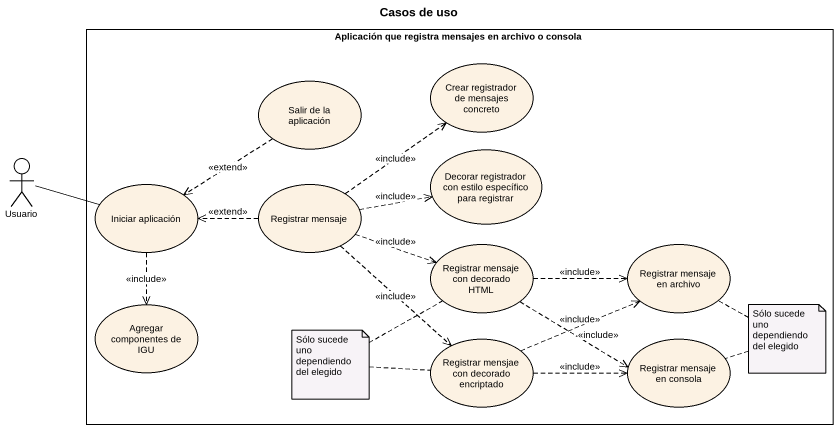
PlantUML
@startuml
title Casos de uso
rectangle "Aplicación que registra mensajes en archivo o consola" as Aplicación_que_registra {
  usecase "Crear registrador de mensajes concreto" as Crear_registrador_de
  usecase "Salir de la aplicación" as Salir_de_la_aplicación
  usecase "Iniciar aplicación" as Iniciar_aplicación
  usecase "Registrar mensaje" as Registrar_mensaje
  usecase "Decorar registrador con estilo específico para registrar" as Decorar_registrador_con
  usecase "Registrar mensaje con decorado HTML" as Registrar_mensaje_con
  usecase "Registrar mensaje en archivo" as Registrar_mensaje_en_archivo
  usecase "Agregar componentes de IGU" as Agregar_componentes_de_IGU
  usecase "Registrar mensjae con decorado encriptado" as Registrar_mensjae_con
  usecase "Registrar mensaje en consola" as Registrar_mensaje_en_consola
}
actor Usuario
Salir_de_la_aplicación ..> Iniciar_aplicación : <<extend>>
Usuario -right- Iniciar_aplicación
Iniciar_aplicación ..> Agregar_componentes_de_IGU : <<include>>
Registrar_mensaje .up.> Crear_registrador_de : <<include>>
Registrar_mensaje .left.> Iniciar_aplicación : <<extend>>
Registrar_mensaje .right.> Decorar_registrador_con : <<include>>
Registrar_mensaje .right.> Registrar_mensaje_con : <<include>>
Registrar_mensaje ..> Registrar_mensjae_con : <<include>>
Registrar_mensaje_con .right.> Registrar_mensaje_en_archivo : <<include>>
Registrar_mensaje_con .right.> Registrar_mensaje_en_consola : <<include>>
Registrar_mensjae_con .right.> Registrar_mensaje_en_archivo : <<include>>
Registrar_mensjae_con .right.> Registrar_mensaje_en_consola : <<include>>
note as N1
  Sólo sucede uno dependiendo del elegido
end note
N1 .. Registrar_mensjae_con
N1 .. Registrar_mensaje_con
note as N2
  Sólo sucede uno dependiendo del elegido
end note
N2 .. Registrar_mensaje_en_archivo
N2 .. Registrar_mensaje_en_consola
@enduml
